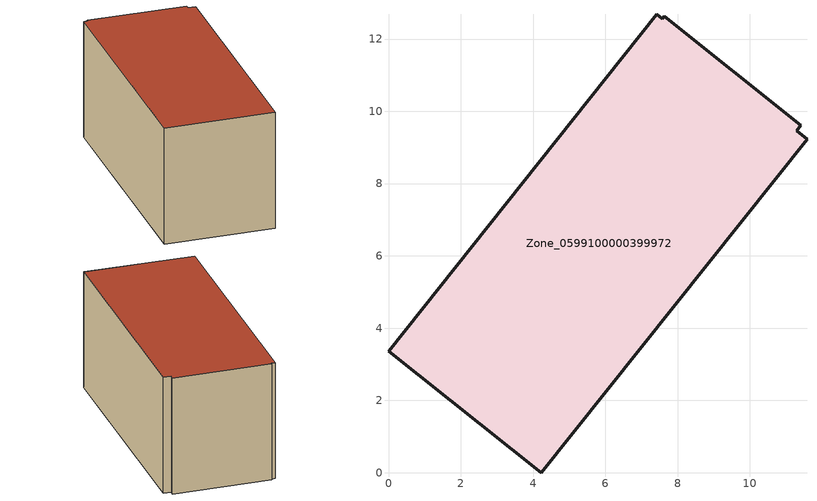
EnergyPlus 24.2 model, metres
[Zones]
Zone_0599100000399972
 floor ground (C_G): 4.23,0 0,3.37 7.42,12.68 7.58,12.56 7.63,12.62 11.41,9.62 11.3,9.46 11.58,9.23 z0.96
 wall outside (C_F): 0,3.37 4.23,0 11.58,9.23 11.3,9.46 11.41,9.62 7.63,12.62 7.58,12.56 7.42,12.68 0,3.37 z0.96:6.92
 roof outside (C_R): 11.58,9.23 11.3,9.46 11.41,9.62 7.63,12.62 7.58,12.56 7.42,12.68 0,3.37 4.23,0 z6.92
[BUILDING]
Pand.0599100000399972: North Axis=0; Terrain=City; Loads Convergence Tolerance Value=0.04; Temperature Convergence Tolerance Value=0.4; Solar Distribution=FullExterior; Maximum Number of Warmup Days=25; Minimum Number of Warmup Days=1
[Site:Location]
Rotterdam.The.Hague.AP_ZH_NLD Design_Conditions: Latitude=51.96; Longitude=4.45; Time Zone=1; Elevation=-4.5
[SITE:GROUNDTEMPERATURE:BUILDINGSURFACE]
18, 18, 18, 18, 18, 18, 18, 18, 18, 18, 18, 18
[MATERIAL] Thermal Absorptance=0.9; Solar Absorptance=0.7; Visible Absorptance=0.7
Name | Roughness | Thickness | Conductivity | Density | Specific Heat
G.TI.1992-2005 | MediumSmooth | 0.15 | 0.06 | 540 | 1210
F.TI.1992-2005 | Rough | 0.3 | 0.12 | 1920 | 840
R.TI.1992-2005 | MediumRough | 0.2 | 0.08 | 1500 | 1000
[CONSTRUCTION]
C_G: G.TI.1992-2005
C_F: F.TI.1992-2005
C_R: R.TI.1992-2005
[ZONE]
Zone_0599100000399972: Type=1; Multiplier=1; Ceiling Height=Autocalculate; Volume=Autocalculate; Floor Area=autocalculate; Part of Total Floor Area=Yes
[ZONEINFILTRATION:DESIGNFLOWRATE]
Infil_Zone_0599100000399972: Zone or ZoneList or Space or SpaceList=Zone_0599100000399972; Schedule=AlwaysOn; Design Flow Rate Calculation Method=Flow/Area; Flow Rate per Floor Area=0.0015; Constant Term Coefficient=1; Temperature Term Coefficient=0; Velocity Term Coefficient=0; Velocity Squared Term Coefficient=0
[HVACTEMPLATE:ZONE:IDEALLOADSAIRSYSTEM]
Zone_0599100000399972: Maximum Heating Supply Air Temperature=50; Minimum Cooling Supply Air Temperature=13; Maximum Heating Supply Air Humidity Ratio=0.0156; Minimum Cooling Supply Air Humidity Ratio=0.0077; Heating Limit=NoLimit; Cooling Limit=NoLimit; Dehumidification Control Type=ConstantSensibleHeatRatio; Cooling Sensible Heat Ratio=0.7; Dehumidification Setpoint=60; Humidification Control Type=None; Humidification Setpoint=30; Outdoor Air Method=None; Outdoor Air Flow Rate per Person=0.00944; Outdoor Air Flow Rate per Zone Floor Area=0; Outdoor Air Flow Rate per Zone=0; Demand Controlled Ventilation Type=None; Outdoor Air Economizer Type=NoEconomizer; Heat Recovery Type=None; Sensible Heat Recovery Effectiveness=0.7; Latent Heat Recovery Effectiveness=0.65
[ZONECONTROL:THERMOSTAT]
ThermostatControl_Zone_0599100000399972: Zone or ZoneList=Zone_0599100000399972; Control Type Schedule=DualSetpointControlType; Control 1=Thermostat_Zone_0599100000399972; Temperature Difference Between Cutout And Setpoint=0
[THERMOSTATSETPOINT:DUALSETPOINT]
Thermostat_Zone_0599100000399972: Heating Setpoint Temperature Schedule=HeatingSetpoint_Zone_0599100000399972; Cooling Setpoint Temperature Schedule=CoolingSetpoint_Zone_0599100000399972
[SCHEDULE:COMPACT]
HeatingSetpoint_Zone_0599100000399972: Through: 12/31, For: AllDays, Until: 24:00, 21
CoolingSetpoint_Zone_0599100000399972: Through: 12/31, For: AllDays, Until: 24:00, 24
DualSetpointControlType: Through: 12/31, For: AllDays, Until: 24:00, 4
AlwaysOn: Through: 12/31, For: AllDays, Until: 24:00, 1
